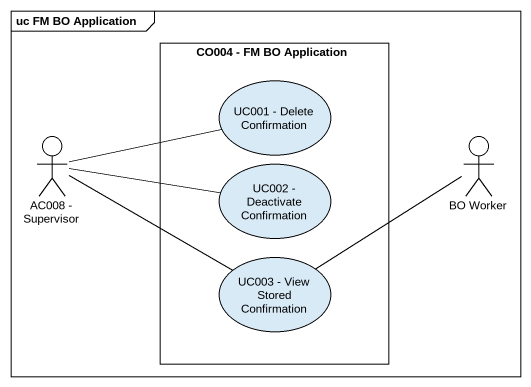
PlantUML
@startuml
mainframe uc FM BO Application
rectangle "CO004 - FM BO Application" as CO004_FM_BO_Application {
  usecase "UC001 - Delete Confirmation" as UC001_Delete_Confirmation
  usecase "UC002 - Deactivate Confirmation" as UC002_Deactivate
  usecase "UC003 - View Stored Confirmation" as UC003_View_Stored
}
actor "AC008 - Supervisor" as AC008_Supervisor
actor "BO Worker" as BO_Worker
AC008_Supervisor -right- UC001_Delete_Confirmation
AC008_Supervisor -right- UC002_Deactivate
AC008_Supervisor -right- UC003_View_Stored
BO_Worker -left- UC003_View_Stored
@enduml
